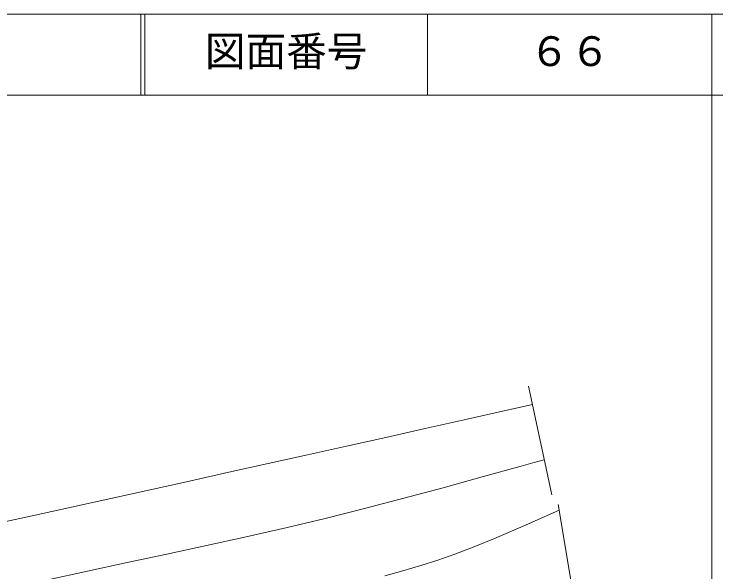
# Model space of a CAD drawing. Units: millimetres, scale not verified. Extents: x 40000 to 680000, y 20000 to 380000.
# Drawn here: x 493138 to 579500, y 311347 to 380000 of the extents above; entities that cross this region are included whole.
import ezdxf
from ezdxf.enums import TextEntityAlignment as Align

# ---------------------------------------------------------------- set-up
doc = ezdxf.new("R2010")
doc.units = ezdxf.units.MM
doc.header["$LTSCALE"] = 1000
doc.layers.add('S-SUV', color=7, linetype='Continuous', lineweight=13)
doc.styles.add('ＭＳ ゴシック', font='')
doc.styles.get('ＭＳ ゴシック').set_extended_font_data('MS Gothic')

msp = doc.modelspace()

# ---------------------------------------------------------------- linework, layer by layer
at = {"layer": 'S-SUV'}
for p, q in [((680000, 380000), (40000, 380000)), ((508747, 380000), (508747, 370000)), ((509247, 380000), (509247, 370000)), ((543997, 380000), (543997, 370000)), ((579000, 380000), (579000, 370000)), ((40000, 370000), (680000, 370000)), ((579000, 20000), (579000, 370000)), ((559297, 320845), (556427, 334198)), ((552720, 331008), (556911, 331947)), ((548539, 330071), (552720, 331008)), ((543709, 328991), (548539, 330071)), ((538889, 327913), (543709, 328991)), ((534058, 326834), (538889, 327913)), ((529235, 325758), (534058, 326834)), ((524401, 324682), (529235, 325758)), ((555547, 324374), (556953, 324766)), ((556953, 324766), (558369, 325162)), ((519575, 323609), (524401, 324682)), ((550728, 323036), (555547, 324374)), ((514737, 322537), (519575, 323609)), ((545916, 321716), (550728, 323036)), ((509906, 321468), (514737, 322537)), ((505063, 320400), (509906, 321468)), ((541088, 320420), (545916, 321716)), ((536261, 319160), (541088, 320420)), ((500227, 319336), (505063, 320400)), ((560085, 319667), (565662, 286106)), ((495379, 318273), (500227, 319336)), ((531414, 317942), (536261, 319160)), ((556050, 317098), (559826, 318798)), ((559826, 318798), (560009, 318881)), ((560009, 318881), (560201, 318968)), ((490536, 317214), (495379, 318273)), ((526563, 316779), (531414, 317942)), ((552264, 315459), (556050, 317098)), ((521691, 315663), (526563, 316779)), ((516819, 314587), (521691, 315663)), ((549829, 314465), (552264, 315459)), ((511932, 313533), (516819, 314587)), ((547375, 313529), (549829, 314465)), ((507051, 312493), (511932, 313533)), ((545296, 312796), (547375, 313529)), ((543206, 312124), (545296, 312796)), ((502161, 311448), (507051, 312493)), ((540982, 311478), (543206, 312124)), ((497284, 310391), (502161, 311448)), ((538740, 310889), (540982, 311478))]:
    msp.add_line(p, q, dxfattribs=at)

# ---------------------------------------------------------------- texts
at = {"layer": 'S-SUV', "style": 'ＭＳ ゴシック'}
for s, p in [('図面番号', (516622, 372500)), ('６６', (556497, 372500))]:
    msp.add_text(s, height=3666, dxfattribs=at).set_placement(p, align=Align.BOTTOM_LEFT)

doc.saveas('drawing.dxf')
